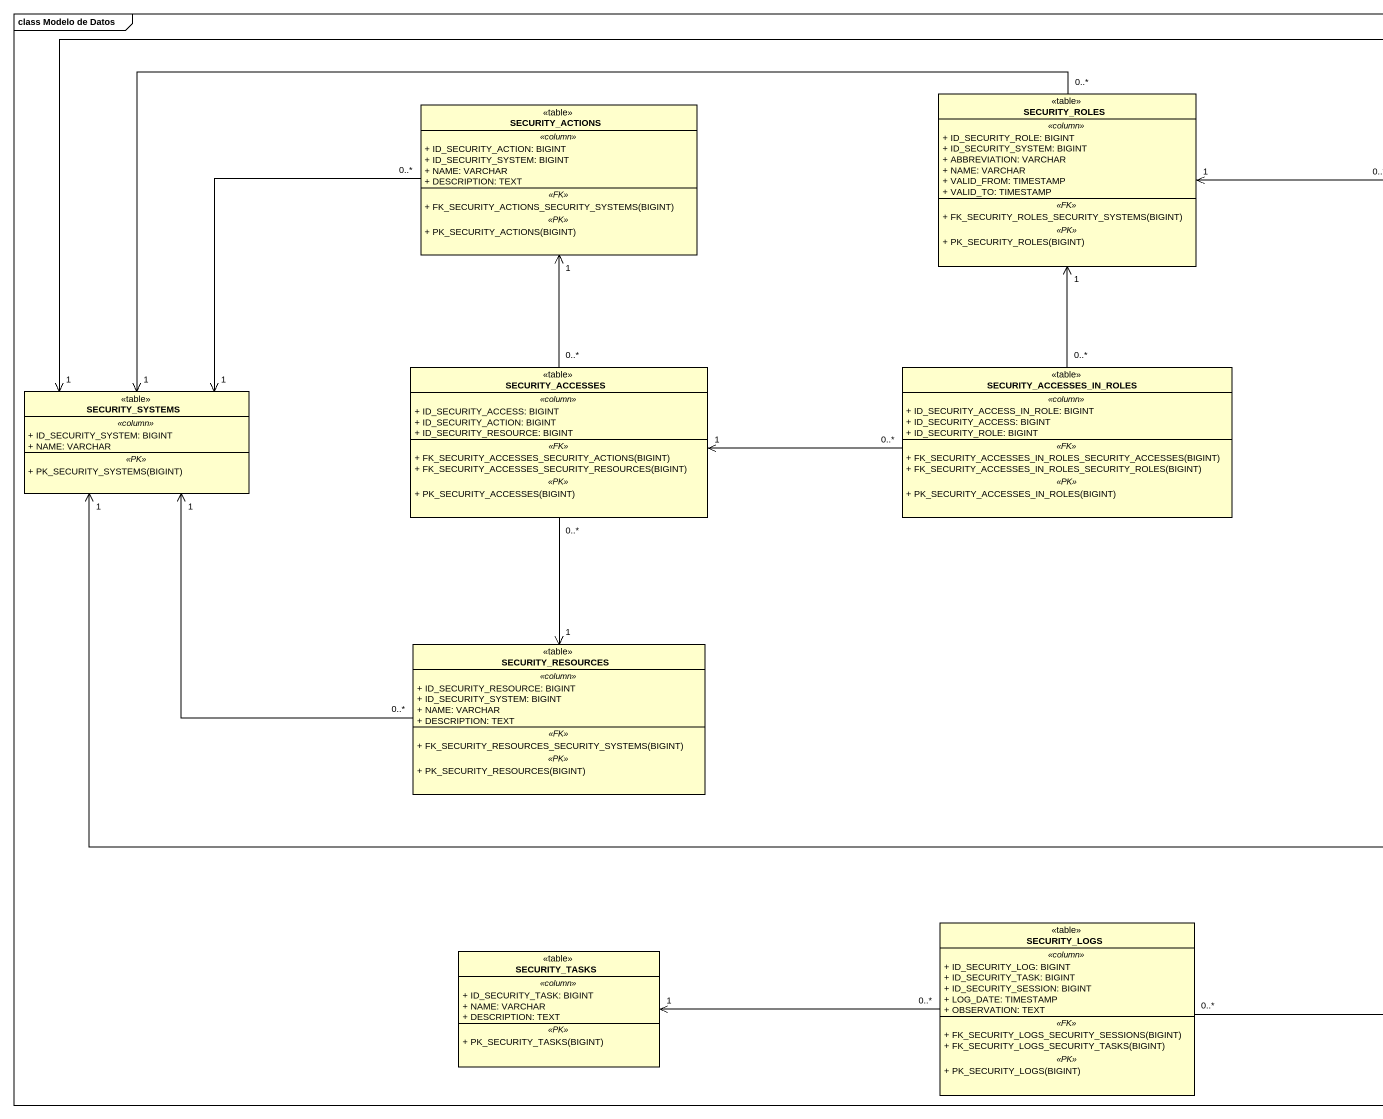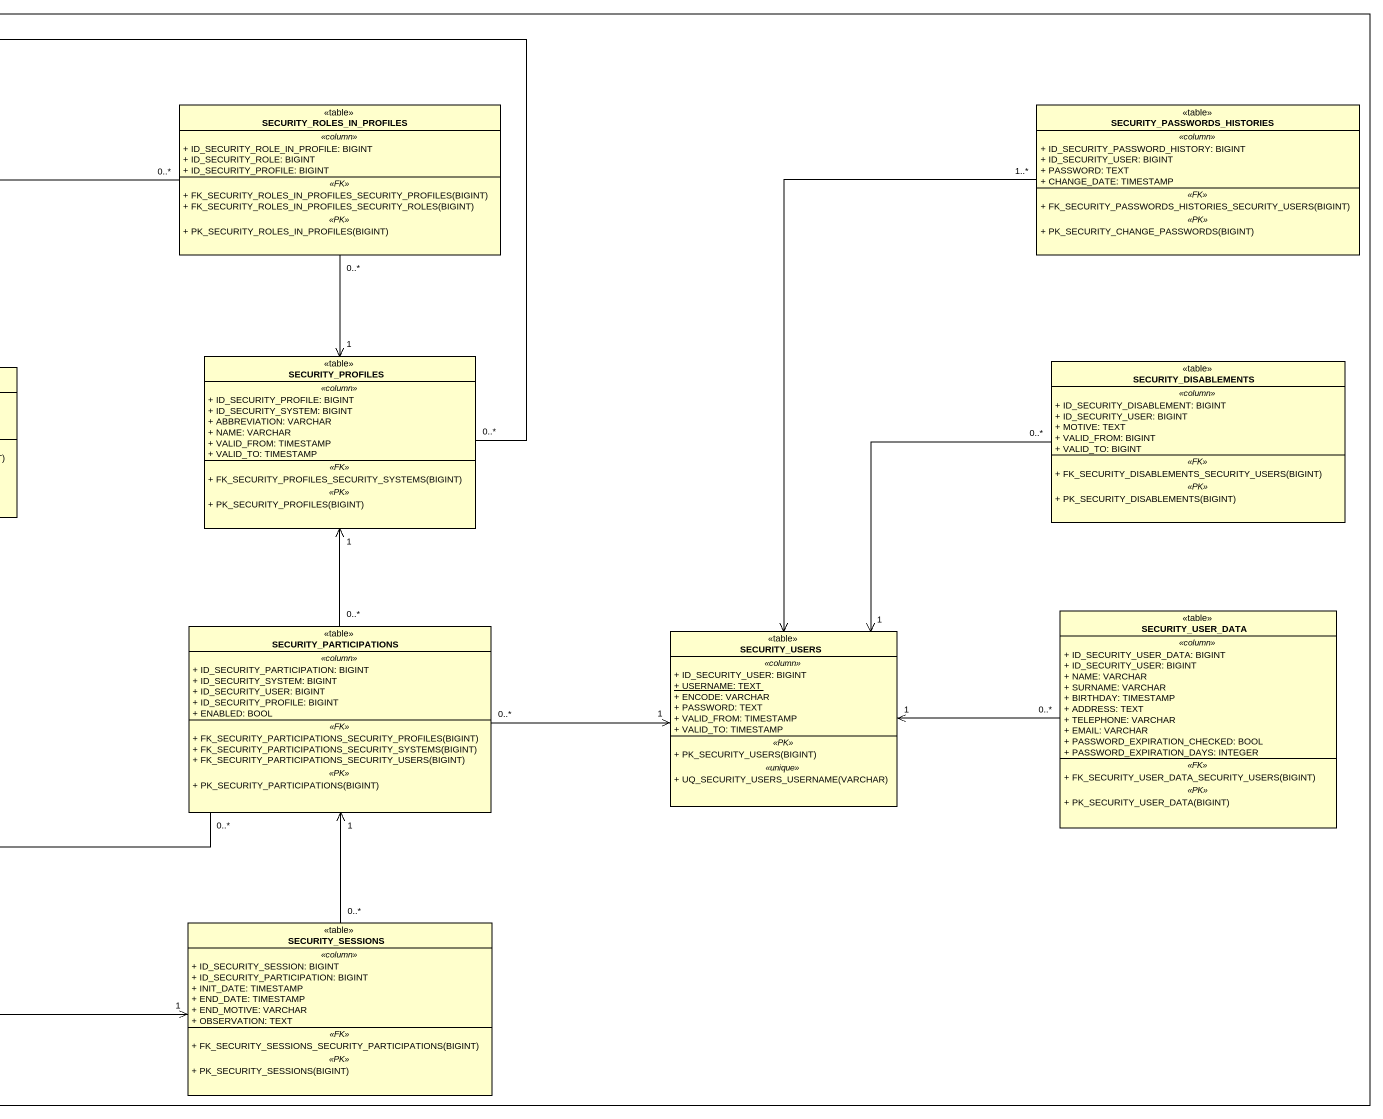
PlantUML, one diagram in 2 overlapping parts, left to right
@startuml
mainframe class Modelo de Datos
hide circle
hide empty members
skinparam classAttributeIconSize 0
class SECURITY_ACTIONS <<table>> {
  .. <<column>> ..
  + ID_SECURITY_ACTION: BIGINT
  + ID_SECURITY_SYSTEM: BIGINT
  + NAME: VARCHAR
  + DESCRIPTION: TEXT
  .. <<FK>> ..
  + FK_SECURITY_ACTIONS_SECURITY_SYSTEMS(BIGINT)
  .. <<PK>> ..
  + PK_SECURITY_ACTIONS(BIGINT)
}
class SECURITY_ROLES <<table>> {
  .. <<column>> ..
  + ID_SECURITY_ROLE: BIGINT
  + ID_SECURITY_SYSTEM: BIGINT
  + ABBREVIATION: VARCHAR
  + NAME: VARCHAR
  + VALID_FROM: TIMESTAMP
  + VALID_TO: TIMESTAMP
  .. <<FK>> ..
  + FK_SECURITY_ROLES_SECURITY_SYSTEMS(BIGINT)
  .. <<PK>> ..
  + PK_SECURITY_ROLES(BIGINT)
}
class SECURITY_ROLES_IN_PROFILES <<table>> {
  .. <<column>> ..
  + ID_SECURITY_ROLE_IN_PROFILE: BIGINT
  + ID_SECURITY_ROLE: BIGINT
  + ID_SECURITY_PROFILE: BIGINT
  .. <<FK>> ..
  + FK_SECURITY_ROLES_IN_PROFILES_SECURITY_PROFILES(BIGINT)
  + FK_SECURITY_ROLES_IN_PROFILES_SECURITY_ROLES(BIGINT)
  .. <<PK>> ..
  + PK_SECURITY_ROLES_IN_PROFILES(BIGINT)
}
class SECURITY_PASSWORDS_HISTORIES <<table>> {
  .. <<column>> ..
  + ID_SECURITY_PASSWORD_HISTORY: BIGINT
  + ID_SECURITY_USER: BIGINT
  + PASSWORD: TEXT
  + CHANGE_DATE: TIMESTAMP
  .. <<FK>> ..
  + FK_SECURITY_PASSWORDS_HISTORIES_SECURITY_USERS(BIGINT)
  .. <<PK>> ..
  + PK_SECURITY_CHANGE_PASSWORDS(BIGINT)
}
class SECURITY_PROFILES <<table>> {
  .. <<column>> ..
  + ID_SECURITY_PROFILE: BIGINT
  + ID_SECURITY_SYSTEM: BIGINT
  + ABBREVIATION: VARCHAR
  + NAME: VARCHAR
  + VALID_FROM: TIMESTAMP
  + VALID_TO: TIMESTAMP
  .. <<FK>> ..
  + FK_SECURITY_PROFILES_SECURITY_SYSTEMS(BIGINT)
  .. <<PK>> ..
  + PK_SECURITY_PROFILES(BIGINT)
}
class SECURITY_DISABLEMENTS <<table>> {
  .. <<column>> ..
  + ID_SECURITY_DISABLEMENT: BIGINT
  + ID_SECURITY_USER: BIGINT
  + MOTIVE: TEXT
  + VALID_FROM: BIGINT
  + VALID_TO: BIGINT
  .. <<FK>> ..
  + FK_SECURITY_DISABLEMENTS_SECURITY_USERS(BIGINT)
  .. <<PK>> ..
  + PK_SECURITY_DISABLEMENTS(BIGINT)
}
class SECURITY_SYSTEMS <<table>> {
  .. <<column>> ..
  + ID_SECURITY_SYSTEM: BIGINT
  + NAME: VARCHAR
  .. <<PK>> ..
  + PK_SECURITY_SYSTEMS(BIGINT)
}
class SECURITY_ACCESSES <<table>> {
  .. <<column>> ..
  + ID_SECURITY_ACCESS: BIGINT
  + ID_SECURITY_ACTION: BIGINT
  + ID_SECURITY_RESOURCE: BIGINT
  .. <<FK>> ..
  + FK_SECURITY_ACCESSES_SECURITY_ACTIONS(BIGINT)
  + FK_SECURITY_ACCESSES_SECURITY_RESOURCES(BIGINT)
  .. <<PK>> ..
  + PK_SECURITY_ACCESSES(BIGINT)
}
class SECURITY_ACCESSES_IN_ROLES <<table>> {
  .. <<column>> ..
  + ID_SECURITY_ACCESS_IN_ROLE: BIGINT
  + ID_SECURITY_ACCESS: BIGINT
  + ID_SECURITY_ROLE: BIGINT
  .. <<FK>> ..
  + FK_SECURITY_ACCESSES_IN_ROLES_SECURITY_ACCESSES(BIGINT)
  + FK_SECURITY_ACCESSES_IN_ROLES_SECURITY_ROLES(BIGINT)
  .. <<PK>> ..
  + PK_SECURITY_ACCESSES_IN_ROLES(BIGINT)
}
class SECURITY_PARTICIPATIONS <<table>> {
  .. <<column>> ..
  + ID_SECURITY_PARTICIPATION: BIGINT
  + ID_SECURITY_SYSTEM: BIGINT
  + ID_SECURITY_USER: BIGINT
  + ID_SECURITY_PROFILE: BIGINT
  + ENABLED: BOOL
  .. <<FK>> ..
  + FK_SECURITY_PARTICIPATIONS_SECURITY_PROFILES(BIGINT)
  + FK_SECURITY_PARTICIPATIONS_SECURITY_SYSTEMS(BIGINT)
  + FK_SECURITY_PARTICIPATIONS_SECURITY_USERS(BIGINT)
  .. <<PK>> ..
  + PK_SECURITY_PARTICIPATIONS(BIGINT)
}
class SECURITY_USERS <<table>> {
  .. <<column>> ..
  + ID_SECURITY_USER: BIGINT
  {static} + USERNAME: TEXT
  + ENCODE: VARCHAR
  + PASSWORD: TEXT
  + VALID_FROM: TIMESTAMP
  + VALID_TO: TIMESTAMP
  .. <<PK>> ..
  + PK_SECURITY_USERS(BIGINT)
  .. <<unique>> ..
  + UQ_SECURITY_USERS_USERNAME(VARCHAR)
}
class SECURITY_USER_DATA <<table>> {
  .. <<column>> ..
  + ID_SECURITY_USER_DATA: BIGINT
  + ID_SECURITY_USER: BIGINT
  + NAME: VARCHAR
  + SURNAME: VARCHAR
  + BIRTHDAY: TIMESTAMP
  + ADDRESS: TEXT
  + TELEPHONE: VARCHAR
  + EMAIL: VARCHAR
  + PASSWORD_EXPIRATION_CHECKED: BOOL
  + PASSWORD_EXPIRATION_DAYS: INTEGER
  .. <<FK>> ..
  + FK_SECURITY_USER_DATA_SECURITY_USERS(BIGINT)
  .. <<PK>> ..
  + PK_SECURITY_USER_DATA(BIGINT)
}
class SECURITY_RESOURCES <<table>> {
  .. <<column>> ..
  + ID_SECURITY_RESOURCE: BIGINT
  + ID_SECURITY_SYSTEM: BIGINT
  + NAME: VARCHAR
  + DESCRIPTION: TEXT
  .. <<FK>> ..
  + FK_SECURITY_RESOURCES_SECURITY_SYSTEMS(BIGINT)
  .. <<PK>> ..
  + PK_SECURITY_RESOURCES(BIGINT)
}
class SECURITY_LOGS <<table>> {
  .. <<column>> ..
  + ID_SECURITY_LOG: BIGINT
  + ID_SECURITY_TASK: BIGINT
  + ID_SECURITY_SESSION: BIGINT
  + LOG_DATE: TIMESTAMP
  + OBSERVATION: TEXT
  .. <<FK>> ..
  + FK_SECURITY_LOGS_SECURITY_SESSIONS(BIGINT)
  + FK_SECURITY_LOGS_SECURITY_TASKS(BIGINT)
  .. <<PK>> ..
  + PK_SECURITY_LOGS(BIGINT)
}
class SECURITY_SESSIONS <<table>> {
  .. <<column>> ..
  + ID_SECURITY_SESSION: BIGINT
  + ID_SECURITY_PARTICIPATION: BIGINT
  + INIT_DATE: TIMESTAMP
  + END_DATE: TIMESTAMP
  + END_MOTIVE: VARCHAR
  + OBSERVATION: TEXT
  .. <<FK>> ..
  + FK_SECURITY_SESSIONS_SECURITY_PARTICIPATIONS(BIGINT)
  .. <<PK>> ..
  + PK_SECURITY_SESSIONS(BIGINT)
}
class SECURITY_TASKS <<table>> {
  .. <<column>> ..
  + ID_SECURITY_TASK: BIGINT
  + NAME: VARCHAR
  + DESCRIPTION: TEXT
  .. <<PK>> ..
  + PK_SECURITY_TASKS(BIGINT)
}
SECURITY_ACTIONS "0..*" --> "1" SECURITY_SYSTEMS
SECURITY_ROLES "0..*" -left-> "1" SECURITY_SYSTEMS
SECURITY_ROLES_IN_PROFILES "0..*" -left-> "1" SECURITY_ROLES
SECURITY_ROLES_IN_PROFILES "0..*" --> "1" SECURITY_PROFILES
SECURITY_PASSWORDS_HISTORIES "1..*" --> SECURITY_USERS
SECURITY_PROFILES "0..*" -left-> "1" SECURITY_SYSTEMS
SECURITY_DISABLEMENTS "0..*" --> "1" SECURITY_USERS
SECURITY_ACCESSES "0..*" -up-> "1" SECURITY_ACTIONS
SECURITY_ACCESSES "0..*" --> "1" SECURITY_RESOURCES
SECURITY_ACCESSES_IN_ROLES "0..*" -up-> "1" SECURITY_ROLES
SECURITY_ACCESSES_IN_ROLES "0..*" -left-> "1" SECURITY_ACCESSES
SECURITY_PARTICIPATIONS "0..*" -up-> "1" SECURITY_PROFILES
SECURITY_PARTICIPATIONS "0..*" -left-> "1" SECURITY_SYSTEMS
SECURITY_PARTICIPATIONS "0..*" -right-> "1" SECURITY_USERS
SECURITY_USER_DATA "0..*" -left-> "1" SECURITY_USERS
SECURITY_RESOURCES "0..*" -up-> "1" SECURITY_SYSTEMS
SECURITY_LOGS "0..*" -right-> "1" SECURITY_SESSIONS
SECURITY_LOGS "0..*" -left-> "1" SECURITY_TASKS
SECURITY_SESSIONS "0..*" -up-> "1" SECURITY_PARTICIPATIONS
@enduml
